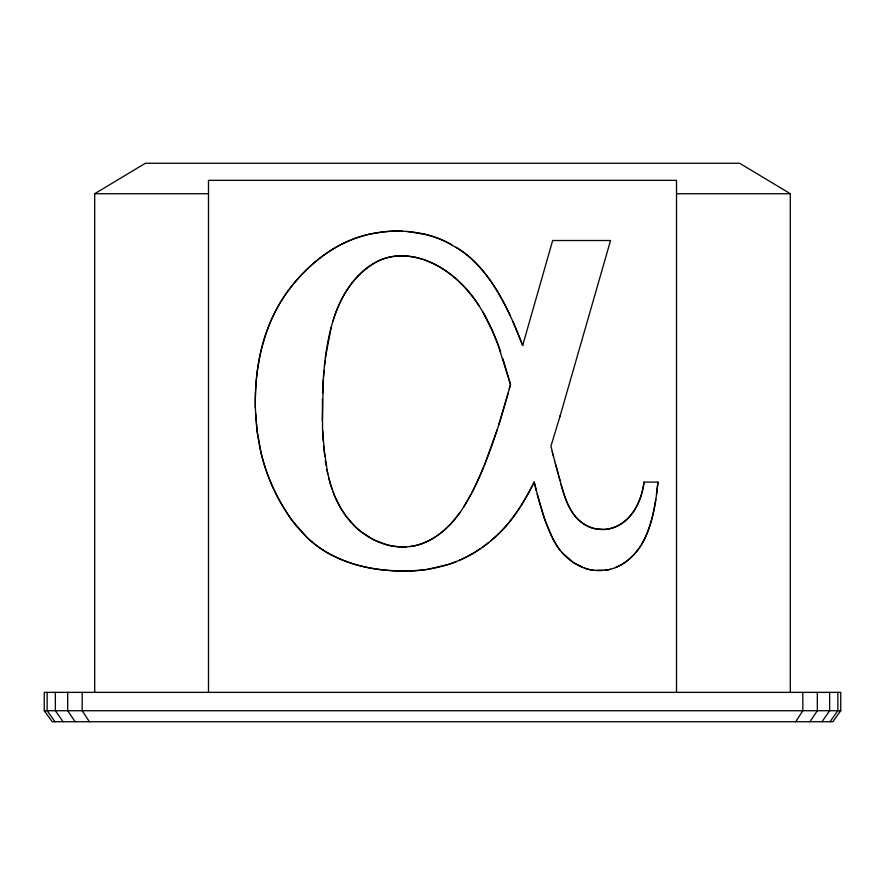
<?xml version="1.0" encoding="UTF-8"?>
<svg xmlns="http://www.w3.org/2000/svg" width="885" height="885" viewBox="0 0 885 885"><rect width="100%" height="100%" fill="white"/><g stroke="black" fill="none" stroke-linecap="round" stroke-linejoin="round"><path stroke-width="1.33" d="M322.428 399.013L322.56 429.579L324.718 456.273M322.594 392.94C324.673 345.283 331.919 284.804 379.211 260.467A53.365 51.861 0 0 1 392.132 256.628C402.553 254.98 413.35 256.075 423.318 259.46M323.302 379.709L322.328 421.028M323.479 377.132L323.998 370.837M555.326 463.574C562.539 485.732 564.575 514.727 588.149 526.398A31.882 30.975 0 0 0 594.919 528.699L597.364 529.141A34.825 33.84 0 0 0 604.422 529.451A31.506 30.621 0 0 0 611.612 528.223C631.525 522.349 641.702 501.364 644.003 482.093L657.953 482.093L656.482 494.715M657.953 482.093C654.789 513.577 648.318 553.601 615.506 567.595M324.452 365.881L325.016 361.124M325.426 357.562L331.09 327.749M655.807 499.262C653.263 514.871 649.678 530.69 641.658 544.485M644.003 482.093C641.658 501.032 631.99 521.519 612.686 527.891A32.391 32.391 0 0 1 604.256 529.462L595.561 528.832A32.579 32.579 0 0 1 587.009 525.834C571.124 517.946 565.515 500.169 561.09 484.349M509.295 388.924L510.49 384.488L502.957 358.779M508.067 393.382L498.709 425.021M255.544 413.339L257.413 433.683L261.208 453.485A201.835 196.127 0 0 0 270.611 482.104A196.957 196.957 0 0 0 291.585 519.727A204.391 198.627 0 0 1 270.589 482.115A192.775 192.775 0 0 1 260.157 448.96L256.805 428.993L255.367 408.162A257.07 257.07 0 0 1 255.975 384.245C257.977 356.412 265.102 328.623 279.229 304.396A154.809 154.809 0 0 1 292.692 284.904C309.197 264.703 330.138 247.479 354.852 238.485A117.439 114.121 0 0 1 375.351 232.998C392.088 230.2 409.434 230.377 425.939 234.514A103.733 100.802 0 0 1 447.666 242.601L459.879 249.78A116.997 116.997 0 0 1 471.384 258.674C496.419 281.95 510.49 314.164 522.692 345.449L552.671 240.51L610.539 240.51L559.873 416.78M560.26 415.519L550.935 446.195L552.483 452.434M332.948 321.166C341.942 289.981 365.837 255.599 401.724 255.853C434.524 256.396 462.534 279.881 479.504 306.343M497.259 429.524L484.338 465.366M483.675 467.003C470.488 498.587 452.921 534.54 417.51 545.072A54.162 52.635 0 0 1 406.857 546.819L403.117 546.941A61.165 59.439 0 0 1 388.946 545.326C362.43 539.231 342.185 517.172 333.147 492.171M471.605 493.155C489.228 458.806 500.302 421.581 510.49 384.488L498.122 345.106M470.986 494.361L463.563 507.149M795.692 721.729L802.817 710.721L802.817 692.369M639.877 547.229L641.061 545.403M809.919 721.729L817.331 710.721L817.331 692.369M821.977 721.729L829.643 710.721L829.643 692.369M830.03 721.729L837.863 710.721L837.863 692.369M840.75 710.721L832.862 721.729L52.215 721.729L44.25 710.721L44.25 692.369L840.75 692.369L840.75 710.721L44.25 710.721M456.052 517.725L459.813 512.714M639.28 548.136C632.963 556.698 624.677 564.176 614.599 567.949A42.458 42.458 0 0 1 607.176 569.973L594.477 570.383A44.449 44.449 0 0 1 584.974 568.292L573.712 562.738L561.632 552.273M455.299 518.621C445.885 530.115 433.849 540.115 419.457 544.518A55.655 55.655 0 0 1 409.755 546.554M495.368 536.752C512.36 521.862 524.042 502.027 534.197 482.093C540.315 505.567 545.768 530.447 560.172 550.481M494.748 537.306L490.777 540.735M488.299 542.759C461.041 565.36 424.424 573.812 389.61 570.438M482.469 547.151C505.833 531.166 521.862 507.116 534.197 482.093L536.343 490.932M480.323 548.656L475.931 551.543A121.643 118.203 0 0 1 459.603 560.194M94.695 692.369L94.695 193.715L145.361 163.271L739.639 163.271L790.305 193.715L790.305 692.369M456.339 561.588L449.746 564.066M448.64 564.42L427.057 569.442M425.906 569.619C391.369 573.602 354.608 569.254 324.496 550.979A111.311 111.311 0 0 1 306.597 537.162L291.563 519.749L296.807 526.63L308.234 538.677A111.853 108.689 0 0 0 327.483 552.771C345.958 563.435 367.087 568.69 388.238 570.36M602.265 570.559L596.678 570.571M406.458 546.841L403.117 546.941A62.912 62.912 0 0 1 386.944 544.828L373.912 539.85L361.29 531.951A79.263 79.263 0 0 1 354.31 525.767L346.721 517.039M94.695 193.715L208.484 193.715M676.516 193.715L790.305 193.715M407.288 231.483L426.028 234.536A105.58 105.58 0 0 1 447.733 242.634L451.859 244.824M584.1 567.993L586.501 568.789A43.288 42.071 0 0 0 594.045 570.338M424.59 259.869L432.145 263M581.755 567.075C568.978 561.577 558.701 551.078 552.804 538.534M433.086 263.476C468.121 280.501 488.763 316.288 500.656 351.998M455.863 247.18C481.628 262.624 497.746 289.284 510.28 315.768M55.047 721.729L47.137 710.721L47.137 692.369M346.068 516.187L341.267 508.952M63.1 721.729L55.357 710.721L55.357 692.369M75.159 721.729L67.669 710.721L67.669 692.369M89.385 721.729L82.183 710.721L82.183 692.369M340.692 508.012L334.596 495.766L330.326 483.874M482.734 311.741L491.949 329.994L497.669 343.856M552.196 537.306L544.828 519.528L537.184 494.206M513.101 321.941L522.692 345.449M332.008 489.073L328.689 477.889M330.194 483.431L326.83 469.47M559.895 480.256L558.811 476.407M558.247 474.404L554.696 461.129M554.74 461.262L552.229 451.427M552.871 453.972L553.501 456.45M327.738 473.84L323.611 446.173M325.326 460.731L326.056 465.267M323.191 441.007L322.583 430.176M255.367 408.162C254.548 370.483 261.772 331.621 282.238 299.462A159.477 154.975 0 0 1 297.836 278.863C312.372 262.524 330.005 248.608 350.316 240.244A119.873 119.873 0 0 1 369.875 234.082L383.482 231.848A131.389 131.389 0 0 1 402.476 231.195M676.516 692.369L676.516 180.341L208.484 180.341L208.484 692.369M610.44 569.265A41.639 40.467 0 0 1 605.063 570.294"/></g></svg>
